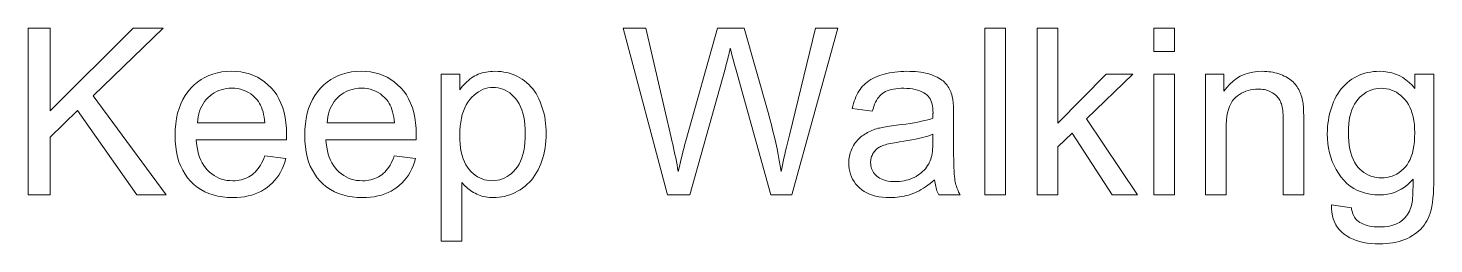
# Model space of a CAD drawing. Extents: x 80.5 to 122.6, y 130 to 136.5.
import ezdxf

# ---------------------------------------------------------------- set-up
doc = ezdxf.new("R2010")
doc.units = 0

msp = doc.modelspace()

# ---------------------------------------------------------------- linework, layer by layer
at = {"color": 7, "lineweight": 13}
for points in [[(80.511597, 131.480209), (80.511597, 136.480209), (81.173264, 136.480209), (81.173264, 134.000671), (83.656204, 136.480209), (84.553207, 136.480209), (82.455658, 134.454285), (84.645294, 131.480209), (83.772171, 131.480209), (81.991814, 134.01091), (81.173264, 133.212814), (81.173264, 131.480209)], [(99.665756, 131.480209), (98.33902, 136.480209), (99.017731, 136.480209), (99.778305, 133.202576), (99.802521, 133.099655), (99.826057, 132.996857), (99.848907, 132.894196), (99.871078, 132.791672), (99.892563, 132.689285), (99.913368, 132.587036), (99.933495, 132.484909), (99.952934, 132.382935), (99.971695, 132.281097), (99.989769, 132.179398), (100.026398, 132.332901), (100.059891, 132.472839), (100.09024, 132.599213), (100.117462, 132.71199), (100.141541, 132.811218), (100.162483, 132.896851), (100.180283, 132.968918), (100.194954, 133.02742), (100.206482, 133.072327), (100.214874, 133.103668), (101.166443, 136.480209), (101.964531, 136.480209), (102.680763, 133.949509), (102.733154, 133.762375), (102.782532, 133.577484), (102.828918, 133.394836), (102.872307, 133.214447), (102.912689, 133.036316), (102.950066, 132.860428), (102.984451, 132.686798), (103.015823, 132.515411), (103.044205, 132.346268), (103.06958, 132.179398), (103.089256, 132.275604), (103.110092, 132.374619), (103.132095, 132.476425), (103.155251, 132.581024), (103.179565, 132.688431), (103.205048, 132.79863), (103.231689, 132.911621), (103.259483, 133.02742), (103.288437, 133.145996), (103.318558, 133.26738), (104.102997, 136.480209), (104.768074, 136.480209), (103.396996, 131.480209), (102.759209, 131.480209), (101.705322, 135.289902), (101.67981, 135.381714), (101.656479, 135.466156), (101.63533, 135.543243), (101.616371, 135.612946), (101.599594, 135.675293), (101.584991, 135.73027), (101.572578, 135.777893), (101.562347, 135.81813), (101.554298, 135.851013), (101.548431, 135.876526), (101.532845, 135.808655), (101.517464, 135.742828), (101.502281, 135.679047), (101.487312, 135.61731), (101.472542, 135.557632), (101.457977, 135.499985), (101.443619, 135.444397), (101.429466, 135.390854), (101.41552, 135.339355), (101.401772, 135.289902), (100.341064, 131.480209)], [(109.178032, 131.480209), (109.178032, 136.480209), (109.791946, 136.480209), (109.791946, 131.480209)], [(110.746933, 131.480209), (110.746933, 136.480209), (111.360847, 136.480209), (111.360847, 133.628906), (112.813782, 135.10231), (113.608459, 135.10231), (112.22374, 133.758514), (113.748291, 131.480209), (112.991135, 131.480209), (111.793999, 133.332184), (111.360847, 132.916092), (111.360847, 131.480209)], [(114.239426, 135.7742), (114.239426, 136.480209), (114.85334, 136.480209), (114.85334, 135.7742)], [(87.598907, 132.646652), (88.233292, 132.568207), (88.200714, 132.459503), (88.163025, 132.355789), (88.120224, 132.25705), (88.072304, 132.1633), (88.019272, 132.074509), (87.961121, 131.990707), (87.89785, 131.911896), (87.829468, 131.838058), (87.755966, 131.769196), (87.677353, 131.705307), (87.593925, 131.646988), (87.506004, 131.594803), (87.413574, 131.548767), (87.316643, 131.508865), (87.21521, 131.475098), (87.109276, 131.447464), (86.99884, 131.42598), (86.883904, 131.410629), (86.764458, 131.401428), (86.640518, 131.398361), (86.484871, 131.403244), (86.335815, 131.417938), (86.193329, 131.442398), (86.057434, 131.476669), (85.928123, 131.520706), (85.805389, 131.574554), (85.68924, 131.638168), (85.579674, 131.711594), (85.476685, 131.794785), (85.380287, 131.887787), (85.291832, 131.989609), (85.212685, 132.099304), (85.142853, 132.216888), (85.082336, 132.342346), (85.03112, 132.475693), (84.98922, 132.616913), (84.956635, 132.766006), (84.933357, 132.922974), (84.919388, 133.08783), (84.914734, 133.260559), (84.919441, 133.439285), (84.933563, 133.609818), (84.957092, 133.772156), (84.990044, 133.926315), (85.032402, 134.072296), (85.084175, 134.210083), (85.145363, 134.339691), (85.215965, 134.461105), (85.295975, 134.574341), (85.385399, 134.679398), (85.48233, 134.775299), (85.584854, 134.861115), (85.69297, 134.936829), (85.806686, 135.002441), (85.925987, 135.057968), (86.050888, 135.103409), (86.181381, 135.138733), (86.317459, 135.163971), (86.459137, 135.179123), (86.606415, 135.184158), (86.749046, 135.179214), (86.88636, 135.164383), (87.018349, 135.139664), (87.14502, 135.105042), (87.266373, 135.060532), (87.382401, 135.006134), (87.493111, 134.941833), (87.598495, 134.867661), (87.69857, 134.783585), (87.793312, 134.689621), (87.880798, 134.586685), (87.959076, 134.475708), (88.028137, 134.356674), (88.087997, 134.229599), (88.138641, 134.094467), (88.180084, 133.951294), (88.212311, 133.800064), (88.235336, 133.640778), (88.249146, 133.47345), (88.253754, 133.29808), (88.253716, 133.286621), (88.253616, 133.274063), (88.253448, 133.260422), (88.253204, 133.245697), (88.252899, 133.229874), (88.252525, 133.212952), (88.252083, 133.194946), (88.251572, 133.175842), (88.250992, 133.155655), (88.250343, 133.134369), (85.54911, 133.134369), (85.558632, 133.017792), (85.573532, 132.906815), (85.593826, 132.801422), (85.619507, 132.70163), (85.650581, 132.607422), (85.687042, 132.518814), (85.728889, 132.435806), (85.776123, 132.358383), (85.828751, 132.28656), (85.886765, 132.220322), (85.948975, 132.160049), (86.014191, 132.106125), (86.082397, 132.058548), (86.153618, 132.017319), (86.227829, 131.982422), (86.305046, 131.953873), (86.385269, 131.931671), (86.468483, 131.915817), (86.554703, 131.906296), (86.643929, 131.903122), (86.710472, 131.904907), (86.775032, 131.910217), (86.837616, 131.919098), (86.898224, 131.931503), (86.956856, 131.947464), (87.013504, 131.96698), (87.068176, 131.990036), (87.120872, 132.016632), (87.171585, 132.046783), (87.220329, 132.080475), (87.26709, 132.118073), (87.311867, 132.159882), (87.354675, 132.205933), (87.3955, 132.256195), (87.434341, 132.310699), (87.471214, 132.369431), (87.506104, 132.432388), (87.539017, 132.499588), (87.569954, 132.570999)], [(91.483627, 132.646652), (92.118011, 132.568207), (92.085434, 132.459503), (92.047745, 132.355789), (92.004944, 132.25705), (91.957024, 132.1633), (91.903992, 132.074509), (91.84584, 131.990707), (91.78257, 131.911896), (91.714188, 131.838058), (91.640686, 131.769196), (91.562073, 131.705307), (91.478653, 131.646988), (91.390724, 131.594803), (91.298294, 131.548767), (91.201363, 131.508865), (91.09993, 131.475098), (90.993996, 131.447464), (90.88356, 131.42598), (90.768623, 131.410629), (90.649178, 131.401428), (90.525238, 131.398361), (90.369591, 131.403244), (90.220535, 131.417938), (90.078049, 131.442398), (89.942154, 131.476669), (89.812843, 131.520706), (89.690109, 131.574554), (89.573959, 131.638168), (89.464394, 131.711594), (89.361412, 131.794785), (89.265007, 131.887787), (89.176552, 131.989609), (89.097404, 132.099304), (89.027573, 132.216888), (88.967056, 132.342346), (88.91584, 132.475693), (88.87394, 132.616913), (88.841354, 132.766006), (88.818077, 132.922974), (88.804108, 133.08783), (88.799454, 133.260559), (88.804161, 133.439285), (88.818283, 133.609818), (88.841812, 133.772156), (88.874763, 133.926315), (88.917122, 134.072296), (88.968895, 134.210083), (89.030083, 134.339691), (89.100685, 134.461105), (89.180695, 134.574341), (89.270126, 134.679398), (89.36705, 134.775299), (89.469574, 134.861115), (89.577698, 134.936829), (89.691406, 135.002441), (89.810707, 135.057968), (89.935608, 135.103409), (90.066101, 135.138733), (90.202179, 135.163971), (90.343857, 135.179123), (90.491135, 135.184158), (90.633766, 135.179214), (90.77108, 135.164383), (90.903069, 135.139664), (91.029739, 135.105042), (91.151093, 135.060532), (91.26712, 135.006134), (91.377831, 134.941833), (91.483215, 134.867661), (91.58329, 134.783585), (91.678032, 134.689621), (91.765518, 134.586685), (91.843796, 134.475708), (91.912857, 134.356674), (91.972717, 134.229599), (92.023361, 134.094467), (92.064804, 133.951294), (92.097031, 133.800064), (92.120056, 133.640778), (92.133865, 133.47345), (92.138474, 133.29808), (92.138435, 133.286621), (92.138336, 133.274063), (92.138168, 133.260422), (92.137924, 133.245697), (92.137619, 133.229874), (92.137245, 133.212952), (92.136803, 133.194946), (92.136292, 133.175842), (92.135712, 133.155655), (92.135063, 133.134369), (89.43383, 133.134369), (89.443352, 133.017792), (89.458252, 132.906815), (89.478546, 132.801422), (89.504227, 132.70163), (89.535301, 132.607422), (89.571762, 132.518814), (89.613609, 132.435806), (89.660843, 132.358383), (89.71347, 132.28656), (89.771484, 132.220322), (89.833694, 132.160049), (89.898911, 132.106125), (89.967117, 132.058548), (90.038338, 132.017319), (90.112549, 131.982422), (90.189766, 131.953873), (90.269989, 131.931671), (90.353203, 131.915817), (90.439423, 131.906296), (90.528648, 131.903122), (90.595192, 131.904907), (90.659752, 131.910217), (90.722336, 131.919098), (90.782944, 131.931503), (90.841576, 131.947464), (90.898224, 131.96698), (90.952896, 131.990036), (91.005592, 132.016632), (91.056313, 132.046783), (91.105049, 132.080475), (91.15181, 132.118073), (91.196587, 132.159882), (91.239395, 132.205933), (91.28022, 132.256195), (91.319061, 132.310699), (91.355934, 132.369431), (91.390823, 132.432388), (91.423737, 132.499588), (91.454674, 132.570999)], [(92.888809, 130.092072), (92.888809, 135.10231), (93.448158, 135.10231), (93.448158, 134.631638), (93.488235, 134.685516), (93.529327, 134.736618), (93.571449, 134.784973), (93.614594, 134.830551), (93.658768, 134.873367), (93.703957, 134.913422), (93.750168, 134.950729), (93.797409, 134.98526), (93.845665, 135.017029), (93.894951, 135.046036), (93.945801, 135.072281), (93.998772, 135.095764), (94.053856, 135.116486), (94.111053, 135.134445), (94.170364, 135.149628), (94.231789, 135.162064), (94.295326, 135.171738), (94.360985, 135.178635), (94.428749, 135.182785), (94.498634, 135.184158), (94.590317, 135.181778), (94.67981, 135.174622), (94.76712, 135.162674), (94.852249, 135.145966), (94.935196, 135.124481), (95.015961, 135.098221), (95.094543, 135.067184), (95.170944, 135.031372), (95.245155, 134.990784), (95.317192, 134.945419), (95.386391, 134.895706), (95.452118, 134.842072), (95.514359, 134.784531), (95.57312, 134.723053), (95.62841, 134.657654), (95.680222, 134.588333), (95.728546, 134.515076), (95.773392, 134.437912), (95.814766, 134.356827), (95.852661, 134.27182), (95.887009, 134.184006), (95.917732, 134.094528), (95.944847, 134.003387), (95.968346, 133.910568), (95.988235, 133.816071), (96.004501, 133.71991), (96.017151, 133.62207), (96.026192, 133.522568), (96.031616, 133.421387), (96.033424, 133.318542), (96.031433, 133.208466), (96.025444, 133.100601), (96.015465, 132.994965), (96.001503, 132.891525), (95.983543, 132.790329), (95.961594, 132.69133), (95.935654, 132.594543), (95.905731, 132.499985), (95.871811, 132.407654), (95.8339, 132.31752), (95.792191, 132.230591), (95.746864, 132.147812), (95.697922, 132.069199), (95.645363, 131.994736), (95.589188, 131.924438), (95.529404, 131.858307), (95.465996, 131.796341), (95.398979, 131.738525), (95.328339, 131.684875), (95.254089, 131.635391), (95.177643, 131.590363), (95.10041, 131.550064), (95.022392, 131.514496), (94.943588, 131.483688), (94.863998, 131.457611), (94.78363, 131.436279), (94.702469, 131.419693), (94.620529, 131.407837), (94.537804, 131.400726), (94.4543, 131.398361), (94.393539, 131.399643), (94.334038, 131.403534), (94.275803, 131.410019), (94.218826, 131.419098), (94.163116, 131.430756), (94.108665, 131.445007), (94.055473, 131.461853), (94.003548, 131.481308), (93.952881, 131.503326), (93.903481, 131.527954), (93.855576, 131.554565), (93.80941, 131.582535), (93.764992, 131.611862), (93.722305, 131.642563), (93.681358, 131.674622), (93.642151, 131.708038), (93.604691, 131.742828), (93.568962, 131.778976), (93.534973, 131.816498), (93.502731, 131.855377), (93.502731, 130.092072)], [(107.670532, 131.927002), (107.602577, 131.870728), (107.535126, 131.817856), (107.468193, 131.768402), (107.401772, 131.722366), (107.335861, 131.679733), (107.270462, 131.640503), (107.205574, 131.604691), (107.141197, 131.572296), (107.077332, 131.543304), (107.013985, 131.517731), (106.950424, 131.495041), (106.885948, 131.474747), (106.820549, 131.456848), (106.754227, 131.44133), (106.686989, 131.428192), (106.618828, 131.41745), (106.549744, 131.409103), (106.479736, 131.403122), (106.408813, 131.399551), (106.336975, 131.398361), (106.22036, 131.401276), (106.109276, 131.410019), (106.003716, 131.424606), (105.903687, 131.445007), (105.809174, 131.471252), (105.720192, 131.503326), (105.636734, 131.541245), (105.5588, 131.584991), (105.486389, 131.634552), (105.41951, 131.689957), (105.358597, 131.749908), (105.304092, 131.813095), (105.256004, 131.879517), (105.214325, 131.949173), (105.179062, 132.022079), (105.150208, 132.098221), (105.127762, 132.177597), (105.111732, 132.260223), (105.102112, 132.346085), (105.098907, 132.435196), (105.100121, 132.48793), (105.103752, 132.539764), (105.109802, 132.590668), (105.118279, 132.64064), (105.129181, 132.689713), (105.142494, 132.737854), (105.158234, 132.785065), (105.176399, 132.831375), (105.196976, 132.876755), (105.219986, 132.921204), (105.244949, 132.96434), (105.271416, 133.005722), (105.299385, 133.045364), (105.328857, 133.083282), (105.359818, 133.119446), (105.392288, 133.153885), (105.426262, 133.186569), (105.461731, 133.217529), (105.498703, 133.246735), (105.537178, 133.2742), (105.576889, 133.300156), (105.617599, 133.324814), (105.659294, 133.34819), (105.701981, 133.370255), (105.745651, 133.391022), (105.790314, 133.410492), (105.835968, 133.42868), (105.882607, 133.445557), (105.930237, 133.461151), (105.978851, 133.475433), (106.016846, 133.484955), (106.058525, 133.4944), (106.103889, 133.503784), (106.152931, 133.513092), (106.205658, 133.522324), (106.26207, 133.531509), (106.322166, 133.540619), (106.385948, 133.549652), (106.453415, 133.558624), (106.524551, 133.56752), (106.669342, 133.585602), (106.806274, 133.604355), (106.935364, 133.623795), (107.056618, 133.643921), (107.170021, 133.664719), (107.275581, 133.686218), (107.373291, 133.708374), (107.463165, 133.731232), (107.545189, 133.754761), (107.61937, 133.778976), (107.620018, 133.803299), (107.620598, 133.825775), (107.621109, 133.846405), (107.621552, 133.865204), (107.621933, 133.882156), (107.622238, 133.897263), (107.622475, 133.910522), (107.62265, 133.921951), (107.622749, 133.931534), (107.62278, 133.939285), (107.621048, 134.0121), (107.615822, 134.080475), (107.607132, 134.144424), (107.594955, 134.203949), (107.5793, 134.259033), (107.560165, 134.309677), (107.537552, 134.355896), (107.511459, 134.397675), (107.481888, 134.435013), (107.448837, 134.467926), (107.39949, 134.507462), (107.345566, 134.542831), (107.287071, 134.574036), (107.224014, 134.601089), (107.15638, 134.623962), (107.084175, 134.642685), (107.007401, 134.657257), (106.926056, 134.667664), (106.840141, 134.673904), (106.749657, 134.67598), (106.665298, 134.674469), (106.585472, 134.669907), (106.510178, 134.662323), (106.439423, 134.651703), (106.373207, 134.638031), (106.311523, 134.621338), (106.254379, 134.601608), (106.201775, 134.578842), (106.153702, 134.55304), (106.110161, 134.5242), (106.069969, 134.491516), (106.031921, 134.454147), (105.996025, 134.412109), (105.96228, 134.365402), (105.930679, 134.314026), (105.90123, 134.257965), (105.873924, 134.19725), (105.84877, 134.131851), (105.825768, 134.061768), (105.804909, 133.98703), (105.204636, 134.068893), (105.222061, 134.144485), (105.241608, 134.217117), (105.263268, 134.286774), (105.287041, 134.35347), (105.312927, 134.417191), (105.340927, 134.477951), (105.37104, 134.535751), (105.403275, 134.590576), (105.437622, 134.642441), (105.474075, 134.69133), (105.513268, 134.73764), (105.555801, 134.781784), (105.601669, 134.82373), (105.650887, 134.863495), (105.703445, 134.901077), (105.759346, 134.936478), (105.818588, 134.969711), (105.881172, 135.000748), (105.947098, 135.029602), (106.016373, 135.056259), (106.08844, 135.080566), (106.16275, 135.10231), (106.239326, 135.12149), (106.318146, 135.138123), (106.399216, 135.152191), (106.482536, 135.163696), (106.568108, 135.172653), (106.65593, 135.179047), (106.74601, 135.182892), (106.838333, 135.184158), (106.929367, 135.183075), (107.016914, 135.179794), (107.10099, 135.174347), (107.18158, 135.166702), (107.258698, 135.156876), (107.332329, 135.144882), (107.402489, 135.130692), (107.46917, 135.114319), (107.532364, 135.095764), (107.592087, 135.075027), (107.648529, 135.052628), (107.701912, 135.029114), (107.752213, 135.004471), (107.799454, 134.978714), (107.84362, 134.951813), (107.88472, 134.923798), (107.922745, 134.894653), (107.95771, 134.86438), (107.989594, 134.832993), (108.018417, 134.800476), (108.044884, 134.76651), (108.069717, 134.73082), (108.092903, 134.69339), (108.114456, 134.654221), (108.134377, 134.613312), (108.152664, 134.570663), (108.169304, 134.526276), (108.184311, 134.480148), (108.197678, 134.432266), (108.209412, 134.38266), (108.21524, 134.34877), (108.220467, 134.309814), (108.225067, 134.265823), (108.229057, 134.216766), (108.232437, 134.162674), (108.235199, 134.103531), (108.23735, 134.039352), (108.238876, 133.970108), (108.239799, 133.895828), (108.240112, 133.816498), (108.240112, 132.99794), (108.240501, 132.833023), (108.241676, 132.680679), (108.243637, 132.540939), (108.246384, 132.413773), (108.249916, 132.299194), (108.254227, 132.197189), (108.259323, 132.107788), (108.265213, 132.03096), (108.271881, 131.966721), (108.279327, 131.91507), (108.287949, 131.869888), (108.298088, 131.825089), (108.309769, 131.78067), (108.322983, 131.736618), (108.337738, 131.692947), (108.354027, 131.649643), (108.371841, 131.60672), (108.391197, 131.564178), (108.412086, 131.522003), (108.434517, 131.480209), (107.793312, 131.480209), (107.774895, 131.519058), (107.757843, 131.559204), (107.742157, 131.600632), (107.727829, 131.643372), (107.714874, 131.687408), (107.703278, 131.732727), (107.693039, 131.779358), (107.684174, 131.827271), (107.676666, 131.876495)], [(114.239426, 131.480209), (114.239426, 135.10231), (114.85334, 135.10231), (114.85334, 131.480209)], [(115.787857, 131.480209), (115.787857, 135.10231), (116.340378, 135.10231), (116.340378, 134.587311), (116.423737, 134.700714), (116.514191, 134.80217), (116.611725, 134.891708), (116.71637, 134.969299), (116.828102, 135.034943), (116.94693, 135.088669), (117.072845, 135.130447), (117.205864, 135.160294), (117.345978, 135.178192), (117.493179, 135.184158), (117.558136, 135.182983), (117.622032, 135.179459), (117.684875, 135.173569), (117.746658, 135.165344), (117.807388, 135.154755), (117.86705, 135.1418), (117.925659, 135.126511), (117.983215, 135.108856), (118.039719, 135.088852), (118.095154, 135.066498), (118.148682, 135.042236), (118.199455, 135.016495), (118.247459, 134.989304), (118.292702, 134.960632), (118.335175, 134.930496), (118.374893, 134.898895), (118.41185, 134.865829), (118.446045, 134.831299), (118.47747, 134.795303), (118.506134, 134.757843), (118.532608, 134.718918), (118.557434, 134.678574), (118.580627, 134.636795), (118.60218, 134.593582), (118.622101, 134.548935), (118.640381, 134.502853), (118.657028, 134.455353), (118.672028, 134.406403), (118.685394, 134.356033), (118.697128, 134.304214), (118.703613, 134.267563), (118.709412, 134.225769), (118.714523, 134.178879), (118.718964, 134.126862), (118.722717, 134.069733), (118.725784, 134.007492), (118.728165, 133.94014), (118.729874, 133.867661), (118.730896, 133.79007), (118.731239, 133.707352), (118.731239, 131.480209), (118.117325, 131.480209), (118.117325, 133.683487), (118.116608, 133.756622), (118.114456, 133.825974), (118.110886, 133.891556), (118.105865, 133.953339), (118.099419, 134.011337), (118.091537, 134.065536), (118.08223, 134.115967), (118.071487, 134.162613), (118.059311, 134.20546), (118.0457, 134.244537), (118.030266, 134.28096), (118.012619, 134.315887), (117.992752, 134.349304), (117.970673, 134.381226), (117.946365, 134.411652), (117.919846, 134.440582), (117.891113, 134.468002), (117.860161, 134.493927), (117.826996, 134.518341), (117.791611, 134.54126), (117.754486, 134.562317), (117.716095, 134.581161), (117.676453, 134.597794), (117.635544, 134.612198), (117.593369, 134.62439), (117.549927, 134.634369), (117.505234, 134.642136), (117.459274, 134.647675), (117.412056, 134.651001), (117.363571, 134.6521), (117.286209, 134.649612), (117.210983, 134.642151), (117.137909, 134.6297), (117.066986, 134.612274), (116.998207, 134.589859), (116.93158, 134.562469), (116.867104, 134.530106), (116.804779, 134.492767), (116.744591, 134.450439), (116.686562, 134.403122), (116.632446, 134.348862), (116.584038, 134.28566), (116.541321, 134.213531), (116.504295, 134.132462), (116.472969, 134.04245), (116.447342, 133.943512), (116.427399, 133.835632), (116.413162, 133.718811), (116.404617, 133.593063), (116.401772, 133.458374), (116.401772, 131.480209)], [(119.560028, 131.180069), (120.156891, 131.0914), (120.165726, 131.037643), (120.177216, 130.986893), (120.191376, 130.939148), (120.208183, 130.894394), (120.227661, 130.852646), (120.249794, 130.813904), (120.27459, 130.778168), (120.302048, 130.745422), (120.332161, 130.715683), (120.364937, 130.688934), (120.412308, 130.65654), (120.463028, 130.627548), (120.51709, 130.601974), (120.574493, 130.579803), (120.635231, 130.561035), (120.699318, 130.5457), (120.766739, 130.533752), (120.837509, 130.525223), (120.911629, 130.520111), (120.98909, 130.518402), (121.072403, 130.520111), (121.15184, 130.525223), (121.227386, 130.533752), (121.299042, 130.5457), (121.366814, 130.561035), (121.430695, 130.579803), (121.490692, 130.601974), (121.546791, 130.627548), (121.599014, 130.65654), (121.647339, 130.688934), (121.692223, 130.724411), (121.734108, 130.762604), (121.772987, 130.803543), (121.808868, 130.847198), (121.841743, 130.893585), (121.87162, 130.942688), (121.898499, 130.994537), (121.922371, 131.049103), (121.943245, 131.1064), (121.961121, 131.166428), (121.970154, 131.208069), (121.978172, 131.257965), (121.985161, 131.316116), (121.991135, 131.382523), (121.996078, 131.457184), (122, 131.5401), (122.002899, 131.631271), (122.004776, 131.730682), (122.00563, 131.838364), (122.005455, 131.954285), (121.922989, 131.864212), (121.836563, 131.783615), (121.746185, 131.712509), (121.65184, 131.650879), (121.553543, 131.598724), (121.451294, 131.556061), (121.345093, 131.522873), (121.234924, 131.499176), (121.120804, 131.484955), (121.002731, 131.480209), (120.85672, 131.485596), (120.717461, 131.50177), (120.584961, 131.528702), (120.459206, 131.566437), (120.34021, 131.614929), (120.227966, 131.67421), (120.122475, 131.744263), (120.023735, 131.825089), (119.931747, 131.916702), (119.846519, 132.019089), (119.768753, 132.129013), (119.699181, 132.24324), (119.637787, 132.361755), (119.584579, 132.484573), (119.539566, 132.611694), (119.502731, 132.743103), (119.474075, 132.878815), (119.453613, 133.018814), (119.441338, 133.163116), (119.437241, 133.311722), (119.439117, 133.414612), (119.444748, 133.515884), (119.454132, 133.615555), (119.467255, 133.713638), (119.484138, 133.810104), (119.504776, 133.904968), (119.52916, 133.99823), (119.557297, 134.08989), (119.589188, 134.179947), (119.624832, 134.268402), (119.664032, 134.354065), (119.706619, 134.43573), (119.752579, 134.513412), (119.80191, 134.587097), (119.854622, 134.656799), (119.910706, 134.722504), (119.970169, 134.78421), (120.033012, 134.841949), (120.099228, 134.895676), (120.168823, 134.945419), (120.241348, 134.990784), (120.316368, 135.031372), (120.393875, 135.067184), (120.473877, 135.098221), (120.556358, 135.124481), (120.641335, 135.145966), (120.728806, 135.162674), (120.818756, 135.174622), (120.911201, 135.181778), (121.006134, 135.184158), (121.132126, 135.178986), (121.253616, 135.163422), (121.370605, 135.137512), (121.483078, 135.101212), (121.591064, 135.054565), (121.694542, 134.997528), (121.793518, 134.930145), (121.888, 134.852371), (121.977966, 134.764252), (122.063438, 134.665741), (122.063438, 135.10231), (122.629608, 135.10231), (122.629608, 131.971344), (122.627884, 131.807098), (122.622711, 131.652725), (122.614105, 131.508194), (122.602043, 131.37352), (122.586548, 131.248718), (122.567596, 131.133759), (122.545212, 131.028656), (122.519371, 130.933411), (122.490089, 130.848022), (122.457367, 130.772507), (122.420906, 130.703384), (122.380424, 130.637238), (122.335907, 130.574051), (122.287384, 130.51384), (122.234818, 130.456589), (122.178238, 130.402313), (122.11763, 130.350998), (122.053001, 130.302658), (121.984344, 130.257278), (121.911667, 130.214859), (121.835251, 130.17598), (121.755386, 130.14119), (121.672081, 130.110489), (121.585335, 130.083893), (121.49514, 130.061386), (121.401505, 130.042969), (121.304413, 130.028641), (121.203888, 130.018402), (121.099915, 130.012268), (120.992493, 130.010223), (120.865387, 130.013138), (120.74324, 130.021881), (120.626091, 130.036469), (120.513916, 130.056885), (120.406723, 130.08313), (120.304504, 130.115204), (120.20726, 130.153107), (120.115005, 130.196854), (120.027725, 130.246429), (119.945427, 130.301834), (119.869743, 130.363098), (119.802322, 130.430283), (119.743149, 130.503357), (119.692223, 130.582321), (119.649551, 130.667191), (119.615143, 130.757965), (119.588982, 130.854645), (119.571075, 130.957214), (119.561424, 131.065704)], [(85.583221, 133.639145), (87.605728, 133.639145), (87.596046, 133.728271), (87.583359, 133.81282), (87.567665, 133.892792), (87.548981, 133.968201), (87.527283, 134.039047), (87.502594, 134.105316), (87.474899, 134.167007), (87.444199, 134.224136), (87.410507, 134.276703), (87.37381, 134.324677), (87.3134, 134.392075), (87.249519, 134.452377), (87.182159, 134.505585), (87.11132, 134.551697), (87.037003, 134.590714), (86.959206, 134.622635), (86.87793, 134.647461), (86.793182, 134.665207), (86.704948, 134.675842), (86.613235, 134.679398), (86.529999, 134.676559), (86.449455, 134.66806), (86.371605, 134.653915), (86.296455, 134.634094), (86.223991, 134.608627), (86.154228, 134.577484), (86.087158, 134.54068), (86.022781, 134.498215), (85.961105, 134.450089), (85.902115, 134.396301), (85.847046, 134.337784), (85.797134, 134.275436), (85.752373, 134.209274), (85.712753, 134.139282), (85.678291, 134.065475), (85.648979, 133.987854), (85.624809, 133.906403), (85.605797, 133.821136), (85.591934, 133.732056)], [(89.467941, 133.639145), (91.490448, 133.639145), (91.480766, 133.728271), (91.468079, 133.81282), (91.452385, 133.892792), (91.433701, 133.968201), (91.412003, 134.039047), (91.387314, 134.105316), (91.359619, 134.167007), (91.328918, 134.224136), (91.295227, 134.276703), (91.25853, 134.324677), (91.19812, 134.392075), (91.134247, 134.452377), (91.066879, 134.505585), (90.99604, 134.551697), (90.921722, 134.590714), (90.843925, 134.622635), (90.76265, 134.647461), (90.677902, 134.665207), (90.589668, 134.675842), (90.497955, 134.679398), (90.414719, 134.676559), (90.334175, 134.66806), (90.256325, 134.653915), (90.181175, 134.634094), (90.108711, 134.608627), (90.038948, 134.577484), (89.971878, 134.54068), (89.907501, 134.498215), (89.845825, 134.450089), (89.786835, 134.396301), (89.731766, 134.337784), (89.681854, 134.275436), (89.637093, 134.209274), (89.597473, 134.139282), (89.563011, 134.065475), (89.533699, 133.987854), (89.509537, 133.906403), (89.490517, 133.821136), (89.476654, 133.732056)], [(93.444748, 133.270798), (93.447578, 133.134613), (93.45607, 133.005722), (93.470222, 132.884125), (93.490044, 132.769836), (93.515518, 132.662842), (93.546654, 132.563156), (93.583458, 132.470764), (93.625923, 132.385666), (93.674042, 132.307877), (93.727829, 132.237366), (93.785645, 132.173859), (93.84584, 132.11705), (93.908424, 132.06691), (93.973396, 132.023453), (94.040756, 131.986694), (94.110504, 131.956604), (94.18264, 131.933212), (94.257164, 131.916504), (94.334076, 131.906464), (94.413368, 131.903122), (94.494049, 131.906586), (94.572372, 131.916977), (94.648346, 131.93428), (94.721962, 131.958511), (94.793228, 131.98967), (94.862144, 132.027756), (94.928696, 132.072754), (94.992905, 132.12468), (95.054756, 132.183533), (95.114258, 132.249313), (95.169662, 132.322342), (95.219238, 132.403), (95.262978, 132.491241), (95.300888, 132.587097), (95.332962, 132.690567), (95.359207, 132.801636), (95.379623, 132.920303), (95.394203, 133.046585), (95.402954, 133.180466), (95.405869, 133.32196), (95.403015, 133.456955), (95.394478, 133.584991), (95.380234, 133.706055), (95.360298, 133.820175), (95.334671, 133.927338), (95.303345, 134.027542), (95.266319, 134.120789), (95.223602, 134.207092), (95.175186, 134.286423), (95.121078, 134.358795), (95.063011, 134.42424), (95.002731, 134.482803), (94.940231, 134.53447), (94.875511, 134.579254), (94.808578, 134.617142), (94.739426, 134.648148), (94.66806, 134.672256), (94.594475, 134.689484), (94.518677, 134.699814), (94.440659, 134.703262), (94.363113, 134.6996), (94.287384, 134.688599), (94.213455, 134.670273), (94.141335, 134.644608), (94.07103, 134.611603), (94.002525, 134.571274), (93.935829, 134.523605), (93.870941, 134.468613), (93.807861, 134.406281), (93.74659, 134.336624), (93.68924, 134.259964), (93.637924, 134.176666), (93.592651, 134.0867), (93.553413, 133.990097), (93.52021, 133.886841), (93.493042, 133.776932), (93.471916, 133.66037), (93.456818, 133.53717), (93.447769, 133.407303)], [(120.068207, 133.356064), (120.071045, 133.217346), (120.079536, 133.086349), (120.093689, 132.963058), (120.11351, 132.847473), (120.138977, 132.739594), (120.17012, 132.63942), (120.206924, 132.546951), (120.24939, 132.462204), (120.297516, 132.385162), (120.351295, 132.315811), (120.409348, 132.253601), (120.470261, 132.197937), (120.534042, 132.148834), (120.600677, 132.106262), (120.670189, 132.070251), (120.742561, 132.040787), (120.817802, 132.017868), (120.895905, 132.001495), (120.976875, 131.991669), (121.060707, 131.988388), (121.143929, 131.991653), (121.224419, 132.001419), (121.302185, 132.017715), (121.377213, 132.040512), (121.449524, 132.069824), (121.519104, 132.105652), (121.585945, 132.147995), (121.65007, 132.196854), (121.711456, 132.252228), (121.770126, 132.314117), (121.824554, 132.38295), (121.87326, 132.459198), (121.916229, 132.542847), (121.953476, 132.633896), (121.984993, 132.732346), (122.010773, 132.838196), (122.030838, 132.951447), (122.045151, 133.072098), (122.053757, 133.20015), (122.05661, 133.335602), (122.053665, 133.465332), (122.044815, 133.588531), (122.03006, 133.70517), (122.009415, 133.815277), (121.982864, 133.918823), (121.950409, 134.015823), (121.912056, 134.106262), (121.867798, 134.19017), (121.817642, 134.267517), (121.761597, 134.338333), (121.701378, 134.402481), (121.638748, 134.459885), (121.573685, 134.510529), (121.50621, 134.554428), (121.43631, 134.591568), (121.363983, 134.621948), (121.289238, 134.645584), (121.212067, 134.662476), (121.132484, 134.672607), (121.050476, 134.67598), (120.969849, 134.672653), (120.891678, 134.662674), (120.815964, 134.646057), (120.742699, 134.622772), (120.67189, 134.59285), (120.603546, 134.556259), (120.537651, 134.513031), (120.474213, 134.46315), (120.413231, 134.406631), (120.354706, 134.343445), (120.30027, 134.273712), (120.251572, 134.19754), (120.208595, 134.114914), (120.171349, 134.025848), (120.139832, 133.930328), (120.114052, 133.828369), (120.093994, 133.719955), (120.079674, 133.605103), (120.071075, 133.48381)], [(107.61937, 133.29808), (107.549179, 133.27121), (107.472305, 133.245148), (107.388748, 133.21991), (107.2985, 133.195496), (107.201569, 133.17189), (107.097954, 133.149109), (106.987656, 133.127136), (106.870667, 133.105988), (106.746994, 133.085663), (106.616646, 133.066162), (106.543144, 133.055099), (106.474075, 133.043777), (106.409447, 133.032181), (106.349251, 133.020325), (106.293488, 133.008179), (106.242157, 132.995758), (106.195259, 132.983078), (106.152794, 132.970108), (106.114769, 132.956879), (106.081177, 132.943375), (106.050507, 132.929108), (106.021286, 132.913559), (105.993484, 132.896774), (105.967117, 132.878708), (105.942184, 132.85939), (105.918686, 132.838806), (105.896622, 132.816956), (105.875992, 132.793854), (105.856789, 132.769485), (105.83902, 132.743851), (105.822815, 132.7173), (105.808319, 132.69017), (105.795532, 132.66246), (105.784447, 132.634171), (105.77507, 132.605301), (105.767395, 132.575836), (105.761429, 132.545807), (105.757164, 132.515198), (105.754608, 132.484009), (105.753754, 132.45224), (105.755608, 132.403946), (105.761185, 132.357285), (105.770477, 132.312271), (105.783493, 132.26889), (105.800217, 132.227142), (105.820663, 132.187027), (105.844833, 132.14856), (105.872711, 132.111725), (105.904312, 132.076523), (105.939629, 132.042969), (105.978531, 132.011856), (106.020874, 131.984024), (106.066658, 131.959473), (106.115891, 131.938187), (106.168571, 131.920181), (106.224693, 131.905441), (106.284256, 131.893982), (106.347275, 131.885803), (106.413727, 131.88089), (106.483627, 131.879257), (106.553787, 131.880814), (106.622375, 131.885468), (106.689392, 131.893219), (106.754845, 131.904083), (106.818726, 131.918045), (106.881035, 131.93512), (106.94178, 131.955292), (107.000954, 131.978577), (107.058563, 132.004959), (107.114594, 132.034439), (107.168381, 132.06662), (107.219238, 132.101089), (107.267151, 132.137833), (107.312141, 132.176865), (107.354195, 132.218185), (107.393311, 132.261795), (107.429504, 132.307678), (107.462753, 132.35585), (107.493073, 132.406311), (107.520462, 132.459061), (107.539253, 132.502655), (107.556068, 132.550201), (107.570908, 132.6017), (107.583763, 132.65715), (107.594643, 132.716568), (107.603546, 132.779938), (107.610474, 132.84726), (107.615417, 132.918549), (107.618378, 132.99379), (107.61937, 133.072983)]]:
    msp.add_lwpolyline(points, close=True, dxfattribs=at)

doc.saveas('drawing.dxf')
